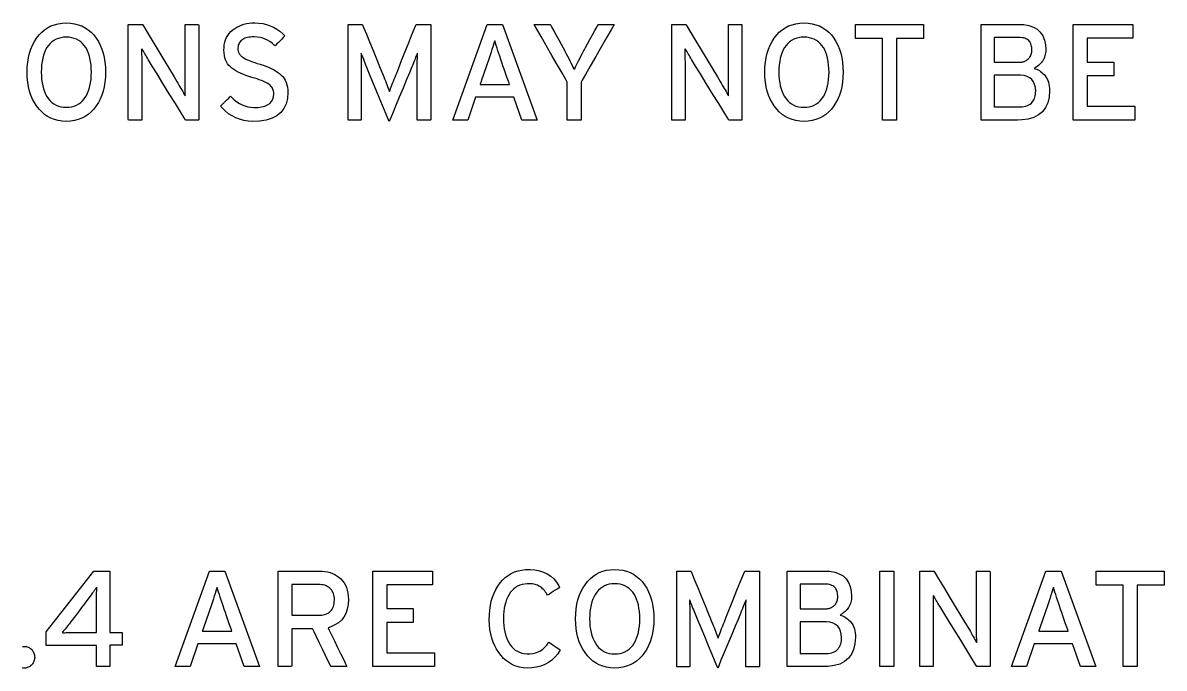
# Model space of a CAD drawing. Extents: x 1 to 47.7, y 0.2 to 33.5.
# Drawn here: x 10.403 to 13.537, y 21.199 to 22.969 of the extents above; entities that cross this region are included whole.
import ezdxf

# ---------------------------------------------------------------- set-up
doc = ezdxf.new("R2010")
doc.units = 0
doc.header["$MEASUREMENT"] = 0
doc.layers.add('6_0____DWG', color=7, linetype='CONTINUOUS')

msp = doc.modelspace()

# ---------------------------------------------------------------- linework, layer by layer
at = {"layer": '6_0____DWG'}
for points in [[(10.6299, 22.834), (10.6294, 22.8201), (10.6281, 22.8068), (10.6261, 22.7942), (10.6233, 22.7822), (10.6197, 22.7709), (10.6154, 22.7603), (10.6103, 22.7504), (10.6044, 22.7412), (10.5977, 22.7325), (10.5903, 22.7248), (10.5823, 22.718), (10.5737, 22.7122), (10.5646, 22.7075), (10.5548, 22.7037), (10.5445, 22.701), (10.5336, 22.6993), (10.522, 22.6985), (10.5106, 22.6993), (10.4998, 22.701), (10.4896, 22.7037), (10.4799, 22.7075), (10.4709, 22.7122), (10.4625, 22.718), (10.4546, 22.7248), (10.4474, 22.7325), (10.4407, 22.7412), (10.4346, 22.7504), (10.4294, 22.7603), (10.4249, 22.7709), (10.4213, 22.7822), (10.4184, 22.7942), (10.4163, 22.8068), (10.4151, 22.8201), (10.4146, 22.834), (10.4151, 22.848), (10.4163, 22.8613), (10.4184, 22.874), (10.4213, 22.886), (10.4249, 22.8973), (10.4294, 22.908), (10.4346, 22.918), (10.4407, 22.9274), (10.4474, 22.936), (10.4546, 22.9437), (10.4625, 22.9503), (10.4709, 22.956), (10.4799, 22.9607), (10.4896, 22.9643), (10.4998, 22.967), (10.5106, 22.9687), (10.522, 22.9693), (10.5336, 22.9687), (10.5445, 22.967), (10.5548, 22.9643), (10.5646, 22.9607), (10.5737, 22.956), (10.5823, 22.9503), (10.5903, 22.9437), (10.5977, 22.936), (10.6044, 22.9274), (10.6103, 22.918), (10.6154, 22.908), (10.6197, 22.8973), (10.6233, 22.886), (10.6261, 22.874), (10.6281, 22.8613), (10.6294, 22.848)], [(10.8494, 22.7027), (10.8457, 22.7087), (10.8359, 22.7248), (10.8217, 22.7478), (10.805, 22.7749), (10.7876, 22.8031), (10.7715, 22.8294), (10.7583, 22.8507), (10.75, 22.8642), (10.7474, 22.8685), (10.7449, 22.8726), (10.7425, 22.8766), (10.7402, 22.8805), (10.738, 22.8843), (10.7359, 22.8879), (10.7338, 22.8915), (10.7318, 22.8949), (10.7299, 22.8982), (10.7291, 22.896), (10.7291, 22.8897), (10.7291, 22.8832), (10.7292, 22.8765), (10.7292, 22.8696), (10.7293, 22.8625), (10.7293, 22.8551), (10.7294, 22.8476), (10.7295, 22.8399), (10.7295, 22.8351), (10.7295, 22.8229), (10.7295, 22.8045), (10.7295, 22.7824), (10.7295, 22.7591), (10.7295, 22.737), (10.7295, 22.7186), (10.7295, 22.7064), (10.7294, 22.7027), (10.7277, 22.7027), (10.7239, 22.7027), (10.7185, 22.7027), (10.7124, 22.7027), (10.7061, 22.7027), (10.7003, 22.7027), (10.6957, 22.7027), (10.693, 22.7027), (10.6925, 22.7046), (10.6925, 22.7216), (10.6925, 22.7525), (10.6925, 22.7926), (10.6925, 22.8372), (10.6925, 22.8814), (10.6925, 22.9204), (10.6925, 22.9497), (10.6925, 22.9643), (10.6933, 22.9651), (10.6964, 22.9651), (10.7015, 22.9651), (10.7077, 22.9651), (10.7143, 22.9651), (10.7207, 22.9651), (10.7262, 22.9651), (10.7299, 22.9651), (10.7314, 22.9651), (10.7349, 22.9593), (10.7443, 22.9437), (10.7578, 22.9213), (10.7737, 22.8949), (10.7903, 22.8675), (10.8057, 22.8419), (10.8182, 22.8211), (10.8261, 22.808), (10.8288, 22.8036), (10.8316, 22.7987), (10.8344, 22.794), (10.837, 22.7894), (10.8395, 22.7851), (10.8418, 22.7809), (10.8441, 22.7769), (10.8462, 22.773), (10.8482, 22.7693), (10.849, 22.7714), (10.849, 22.7779), (10.8489, 22.7846), (10.8488, 22.7915), (10.8488, 22.7985), (10.8488, 22.8058), (10.8487, 22.8132), (10.8487, 22.8208), (10.8487, 22.8286), (10.8487, 22.8334), (10.8487, 22.8455), (10.8487, 22.8638), (10.8487, 22.8858), (10.8487, 22.909), (10.8487, 22.931), (10.8487, 22.9493), (10.8487, 22.9615), (10.8487, 22.9651), (10.8505, 22.9651), (10.8543, 22.9651), (10.8597, 22.9651), (10.8658, 22.9651), (10.8721, 22.9651), (10.8779, 22.9651), (10.8825, 22.9651), (10.8852, 22.9651), (10.8857, 22.9633), (10.8857, 22.9463), (10.8857, 22.9154), (10.8857, 22.8752), (10.8857, 22.8307), (10.8857, 22.7865), (10.8857, 22.7474), (10.8857, 22.7182), (10.8857, 22.7036), (10.885, 22.7027), (10.882, 22.7027), (10.8773, 22.7027), (10.8715, 22.7027), (10.8653, 22.7027), (10.8593, 22.7027), (10.8543, 22.7027), (10.8507, 22.7027)], [(11.1305, 22.7781), (11.1294, 22.7615), (11.1259, 22.7469), (11.1199, 22.7342), (11.1114, 22.7234), (11.1005, 22.7146), (11.0871, 22.7077), (11.0713, 22.7027), (11.053, 22.6996), (11.0339, 22.6986), (11.0214, 22.6996), (11.0095, 22.7016), (10.9982, 22.7047), (10.9875, 22.7088), (10.9774, 22.7139), (10.9679, 22.72), (10.959, 22.7272), (10.9507, 22.7353), (10.946, 22.7411), (10.9477, 22.7427), (10.9508, 22.7458), (10.9549, 22.7499), (10.9594, 22.7544), (10.964, 22.759), (10.9681, 22.7631), (10.9713, 22.7662), (10.973, 22.768), (10.9769, 22.7643), (10.9835, 22.7581), (10.9904, 22.7528), (10.9976, 22.7482), (11.005, 22.7444), (11.0127, 22.7414), (11.0206, 22.7391), (11.0288, 22.7377), (11.0373, 22.737), (11.0481, 22.7373), (11.0583, 22.7385), (11.0672, 22.7407), (11.0748, 22.744), (11.0809, 22.7482), (11.0858, 22.7534), (11.0892, 22.7595), (11.0913, 22.7667), (11.0921, 22.7749), (11.0919, 22.7785), (11.0915, 22.7817), (11.0907, 22.7847), (11.0896, 22.7877), (11.0881, 22.7905), (11.0864, 22.7931), (11.0843, 22.7957), (11.0819, 22.7981), (11.0792, 22.8003), (11.0759, 22.8026), (11.0721, 22.8048), (11.0679, 22.807), (11.0631, 22.8091), (11.0579, 22.8113), (11.0522, 22.8134), (11.046, 22.8155), (11.0393, 22.8175), (11.0316, 22.8197), (11.023, 22.8224), (11.0149, 22.8252), (11.0073, 22.8281), (11.0002, 22.8312), (10.9937, 22.8344), (10.9876, 22.8377), (10.9821, 22.8412), (10.9772, 22.8448), (10.9727, 22.8485), (10.9687, 22.8526), (10.9652, 22.8571), (10.9622, 22.8621), (10.9598, 22.8675), (10.9579, 22.8735), (10.9564, 22.8799), (10.9555, 22.8867), (10.9551, 22.894), (10.9553, 22.9017), (10.9561, 22.9091), (10.9576, 22.916), (10.9596, 22.9226), (10.9623, 22.9288), (10.9656, 22.9347), (10.9695, 22.9401), (10.9741, 22.9452), (10.9792, 22.9499), (10.9847, 22.9539), (10.9904, 22.9575), (10.9965, 22.9606), (11.0028, 22.9633), (11.0096, 22.9654), (11.0166, 22.9671), (11.024, 22.9683), (11.0317, 22.9691), (11.0401, 22.9693), (11.0512, 22.9687), (11.0619, 22.9672), (11.0722, 22.9648), (11.082, 22.9615), (11.0914, 22.9573), (11.1003, 22.9521), (11.1087, 22.9461), (11.1167, 22.9392), (11.1221, 22.9336), (11.1206, 22.9321), (11.1176, 22.9291), (11.1137, 22.925), (11.1092, 22.9203), (11.1047, 22.9156), (11.1006, 22.9113), (11.0973, 22.908), (11.0955, 22.9061), (11.0927, 22.9084), (11.0871, 22.9135), (11.0812, 22.9179), (11.075, 22.9217), (11.0684, 22.9248), (11.0615, 22.9273), (11.0542, 22.9292), (11.0466, 22.9303), (11.0386, 22.9309), (11.0326, 22.9308), (11.028, 22.9305), (11.0236, 22.9299), (11.0195, 22.9291), (11.0158, 22.9281), (11.0124, 22.9269), (11.0093, 22.9254), (11.0065, 22.9237), (11.004, 22.9218), (11.0018, 22.9197), (10.9998, 22.9174), (10.9981, 22.915), (10.9967, 22.9125), (10.9955, 22.9098), (10.9946, 22.9071), (10.994, 22.9042), (10.9936, 22.9012), (10.9935, 22.8982), (10.9935, 22.8967), (10.9936, 22.8952), (10.9938, 22.8938), (10.994, 22.8924), (10.9943, 22.8911), (10.9947, 22.8898), (10.9951, 22.8886), (10.9956, 22.8874), (10.9961, 22.8862), (10.9968, 22.885), (10.9975, 22.8837), (10.9984, 22.8825), (10.9993, 22.8813), (11.0004, 22.8802), (11.0016, 22.879), (11.0028, 22.8778), (11.0042, 22.8767), (11.0063, 22.8752), (11.0095, 22.8731), (11.0132, 22.871), (11.0174, 22.8689), (11.0222, 22.8668), (11.0275, 22.8647), (11.0332, 22.8625), (11.0395, 22.8604), (11.0463, 22.8582), (11.0543, 22.8558), (11.0625, 22.8531), (11.0702, 22.8503), (11.0776, 22.8473), (11.0845, 22.8442), (11.0909, 22.8409), (11.0969, 22.8375), (11.1025, 22.8339), (11.1077, 22.8302), (11.1124, 22.8262), (11.1166, 22.8218), (11.1202, 22.8169), (11.1233, 22.8116), (11.1258, 22.8058), (11.1278, 22.7995), (11.1292, 22.7928), (11.1301, 22.7857)], [(11.4861, 22.7026), (11.4861, 22.7076), (11.4861, 22.721), (11.4861, 22.7402), (11.4861, 22.7629), (11.4861, 22.7865), (11.4861, 22.8086), (11.4861, 22.8267), (11.4861, 22.8384), (11.4861, 22.8429), (11.4861, 22.8494), (11.4861, 22.8554), (11.4862, 22.8612), (11.4862, 22.8667), (11.4863, 22.8719), (11.4864, 22.8767), (11.4866, 22.8812), (11.4867, 22.8854), (11.4862, 22.8861), (11.4848, 22.8824), (11.4832, 22.8784), (11.4816, 22.8741), (11.4798, 22.8695), (11.4778, 22.8646), (11.4758, 22.8595), (11.4736, 22.854), (11.4713, 22.8483), (11.4695, 22.8438), (11.4646, 22.8323), (11.4568, 22.8136), (11.4471, 22.7905), (11.4367, 22.7654), (11.4265, 22.7411), (11.4177, 22.7201), (11.4114, 22.705), (11.4087, 22.6986), (11.407, 22.7028), (11.4015, 22.7161), (11.3932, 22.736), (11.3834, 22.7598), (11.373, 22.785), (11.3632, 22.8088), (11.3549, 22.8287), (11.3494, 22.842), (11.3474, 22.8469), (11.3451, 22.8528), (11.3429, 22.8583), (11.3408, 22.8635), (11.3389, 22.8685), (11.337, 22.8731), (11.3353, 22.8775), (11.3337, 22.8815), (11.3322, 22.8853), (11.3314, 22.8863), (11.3315, 22.8822), (11.3317, 22.8777), (11.3318, 22.873), (11.3319, 22.8679), (11.3319, 22.8625), (11.332, 22.8568), (11.332, 22.8507), (11.3321, 22.8444), (11.3321, 22.8399), (11.3321, 22.8299), (11.3321, 22.813), (11.3321, 22.7916), (11.3321, 22.7681), (11.3321, 22.745), (11.3321, 22.7248), (11.3321, 22.71), (11.3321, 22.7029), (11.3313, 22.7026), (11.3282, 22.7026), (11.3236, 22.7026), (11.3179, 22.7026), (11.3118, 22.7026), (11.3059, 22.7026), (11.3009, 22.7026), (11.2975, 22.7026), (11.2962, 22.7026), (11.2962, 22.7121), (11.2962, 22.7373), (11.2962, 22.7737), (11.2962, 22.8165), (11.2962, 22.8611), (11.2962, 22.9029), (11.2962, 22.9372), (11.2962, 22.9593), (11.2963, 22.9651), (11.2983, 22.9651), (11.3025, 22.9651), (11.3082, 22.9651), (11.3148, 22.9651), (11.3214, 22.9651), (11.3275, 22.9651), (11.3323, 22.9651), (11.3351, 22.9651), (11.336, 22.9641), (11.3397, 22.955), (11.3463, 22.9386), (11.355, 22.9174), (11.3645, 22.8939), (11.3741, 22.8705), (11.3825, 22.8497), (11.3889, 22.834), (11.3922, 22.8259), (11.3941, 22.8215), (11.3964, 22.8158), (11.3986, 22.8103), (11.4007, 22.805), (11.4027, 22.7998), (11.4046, 22.7948), (11.4064, 22.7899), (11.4081, 22.7853), (11.4096, 22.7807), (11.4112, 22.7842), (11.4128, 22.7888), (11.4146, 22.7935), (11.4164, 22.7985), (11.4184, 22.8036), (11.4204, 22.809), (11.4226, 22.8144), (11.4249, 22.8201), (11.427, 22.8254), (11.4295, 22.8315), (11.4351, 22.8457), (11.4431, 22.8656), (11.4523, 22.8886), (11.4617, 22.9123), (11.4705, 22.9343), (11.4776, 22.9519), (11.4819, 22.9628), (11.483, 22.9651), (11.4854, 22.9651), (11.4899, 22.9651), (11.4959, 22.9651), (11.5027, 22.9651), (11.5096, 22.9651), (11.5157, 22.9651), (11.5205, 22.9651), (11.5231, 22.9651), (11.5234, 22.9621), (11.5234, 22.9433), (11.5234, 22.9113), (11.5234, 22.8708), (11.5234, 22.8264), (11.5234, 22.7828), (11.5234, 22.7446), (11.5234, 22.7165), (11.5234, 22.7031), (11.5226, 22.7026), (11.5194, 22.7026), (11.5146, 22.7026), (11.5086, 22.7026), (11.5023, 22.7026), (11.4962, 22.7026), (11.491, 22.7026), (11.4874, 22.7026)], [(11.9359, 22.8065), (11.9359, 22.8026), (11.9359, 22.7923), (11.9359, 22.7776), (11.9359, 22.7603), (11.9359, 22.7424), (11.9359, 22.7258), (11.9359, 22.7125), (11.9359, 22.7044), (11.9357, 22.7027), (11.9334, 22.7027), (11.929, 22.7027), (11.9231, 22.7027), (11.9166, 22.7027), (11.9101, 22.7027), (11.9044, 22.7027), (11.9001, 22.7027), (11.898, 22.7027), (11.8979, 22.7048), (11.8979, 22.7135), (11.8979, 22.7273), (11.8979, 22.7441), (11.8979, 22.762), (11.8979, 22.7792), (11.8979, 22.7936), (11.8979, 22.8034), (11.8979, 22.8066), (11.8939, 22.8135), (11.8845, 22.8299), (11.8712, 22.853), (11.8559, 22.8796), (11.8402, 22.9069), (11.8259, 22.9319), (11.8145, 22.9517), (11.8078, 22.9633), (11.8071, 22.9651), (11.8102, 22.9651), (11.8155, 22.9651), (11.8225, 22.9651), (11.8302, 22.9651), (11.8377, 22.9651), (11.8443, 22.9651), (11.8492, 22.9651), (11.8514, 22.9651), (11.8524, 22.9633), (11.856, 22.9569), (11.8613, 22.947), (11.8678, 22.9352), (11.8746, 22.9227), (11.8811, 22.9109), (11.8865, 22.901), (11.89, 22.8946), (11.8917, 22.8915), (11.8953, 22.8845), (11.8988, 22.8778), (11.9021, 22.8714), (11.9053, 22.8652), (11.9082, 22.8592), (11.911, 22.8536), (11.9137, 22.8481), (11.9161, 22.843), (11.9184, 22.8434), (11.9208, 22.8484), (11.9234, 22.8537), (11.9261, 22.8594), (11.9291, 22.8653), (11.9323, 22.8715), (11.9356, 22.8779), (11.9392, 22.8847), (11.9429, 22.8917), (11.9445, 22.8946), (11.9482, 22.9015), (11.9538, 22.9116), (11.9604, 22.9236), (11.9673, 22.9362), (11.9737, 22.948), (11.979, 22.9576), (11.9823, 22.9637), (11.9833, 22.9651), (11.9857, 22.9651), (11.9907, 22.9651), (11.9973, 22.9651), (12.0048, 22.9651), (12.0123, 22.9651), (12.019, 22.9651), (12.0242, 22.9651), (12.0269, 22.9651), (12.0257, 22.9627), (12.0185, 22.9502), (12.0068, 22.9298), (11.9922, 22.9044), (11.9765, 22.877), (11.9613, 22.8506), (11.9483, 22.828), (11.9393, 22.8123)], [(12.3415, 22.7027), (12.3378, 22.7087), (12.328, 22.7248), (12.3138, 22.7478), (12.2971, 22.7749), (12.2798, 22.8031), (12.2636, 22.8294), (12.2505, 22.8507), (12.2422, 22.8642), (12.2395, 22.8685), (12.2371, 22.8726), (12.2347, 22.8766), (12.2324, 22.8805), (12.2301, 22.8843), (12.228, 22.8879), (12.2259, 22.8915), (12.2239, 22.8949), (12.222, 22.8982), (12.2212, 22.896), (12.2212, 22.8897), (12.2213, 22.8832), (12.2213, 22.8765), (12.2213, 22.8696), (12.2214, 22.8625), (12.2214, 22.8551), (12.2215, 22.8476), (12.2216, 22.8399), (12.2216, 22.8351), (12.2216, 22.8229), (12.2216, 22.8045), (12.2216, 22.7824), (12.2216, 22.7591), (12.2216, 22.737), (12.2216, 22.7186), (12.2216, 22.7064), (12.2216, 22.7027), (12.2199, 22.7027), (12.216, 22.7027), (12.2106, 22.7027), (12.2045, 22.7027), (12.1982, 22.7027), (12.1924, 22.7027), (12.1878, 22.7027), (12.1851, 22.7027), (12.1847, 22.7046), (12.1847, 22.7216), (12.1847, 22.7525), (12.1847, 22.7926), (12.1847, 22.8372), (12.1847, 22.8814), (12.1847, 22.9204), (12.1847, 22.9497), (12.1847, 22.9643), (12.1854, 22.9651), (12.1886, 22.9651), (12.1936, 22.9651), (12.1998, 22.9651), (12.2064, 22.9651), (12.2128, 22.9651), (12.2183, 22.9651), (12.2221, 22.9651), (12.2235, 22.9651), (12.227, 22.9593), (12.2364, 22.9437), (12.2499, 22.9213), (12.2659, 22.8949), (12.2824, 22.8675), (12.2978, 22.8419), (12.3103, 22.8211), (12.3183, 22.808), (12.3209, 22.8036), (12.3238, 22.7987), (12.3265, 22.794), (12.3291, 22.7894), (12.3316, 22.7851), (12.334, 22.7809), (12.3362, 22.7769), (12.3383, 22.773), (12.3404, 22.7693), (12.3412, 22.7714), (12.3411, 22.7779), (12.341, 22.7846), (12.341, 22.7915), (12.3409, 22.7985), (12.3409, 22.8058), (12.3409, 22.8132), (12.3408, 22.8208), (12.3408, 22.8286), (12.3408, 22.8334), (12.3408, 22.8455), (12.3408, 22.8638), (12.3408, 22.8858), (12.3408, 22.909), (12.3408, 22.931), (12.3408, 22.9493), (12.3408, 22.9615), (12.3409, 22.9651), (12.3426, 22.9651), (12.3464, 22.9651), (12.3518, 22.9651), (12.358, 22.9651), (12.3643, 22.9651), (12.37, 22.9651), (12.3746, 22.9651), (12.3773, 22.9651), (12.3778, 22.9633), (12.3778, 22.9463), (12.3778, 22.9154), (12.3778, 22.8752), (12.3778, 22.8307), (12.3778, 22.7865), (12.3778, 22.7474), (12.3778, 22.7182), (12.3778, 22.7036), (12.3771, 22.7027), (12.3741, 22.7027), (12.3694, 22.7027), (12.3636, 22.7027), (12.3574, 22.7027), (12.3515, 22.7027), (12.3464, 22.7027), (12.3429, 22.7027)], [(12.6556, 22.834), (12.6551, 22.8201), (12.6538, 22.8068), (12.6518, 22.7942), (12.649, 22.7822), (12.6455, 22.7709), (12.6411, 22.7603), (12.636, 22.7504), (12.6301, 22.7412), (12.6234, 22.7325), (12.616, 22.7248), (12.608, 22.718), (12.5994, 22.7122), (12.5903, 22.7075), (12.5805, 22.7037), (12.5702, 22.701), (12.5592, 22.6993), (12.5477, 22.6985), (12.5363, 22.6993), (12.5255, 22.701), (12.5153, 22.7037), (12.5056, 22.7075), (12.4966, 22.7122), (12.4882, 22.718), (12.4803, 22.7248), (12.4731, 22.7325), (12.4664, 22.7412), (12.4603, 22.7504), (12.4551, 22.7603), (12.4506, 22.7709), (12.447, 22.7822), (12.4441, 22.7942), (12.442, 22.8068), (12.4407, 22.8201), (12.4403, 22.834), (12.4407, 22.848), (12.442, 22.8613), (12.4441, 22.874), (12.447, 22.886), (12.4506, 22.8973), (12.4551, 22.908), (12.4603, 22.918), (12.4664, 22.9274), (12.4731, 22.936), (12.4803, 22.9437), (12.4882, 22.9503), (12.4966, 22.956), (12.5056, 22.9607), (12.5153, 22.9643), (12.5255, 22.967), (12.5363, 22.9687), (12.5477, 22.9693), (12.5592, 22.9687), (12.5702, 22.967), (12.5805, 22.9643), (12.5903, 22.9607), (12.5994, 22.956), (12.608, 22.9503), (12.616, 22.9437), (12.6234, 22.936), (12.6301, 22.9274), (12.636, 22.918), (12.6411, 22.908), (12.6455, 22.8973), (12.649, 22.886), (12.6518, 22.874), (12.6538, 22.8613), (12.6551, 22.848)], [(13.2225, 22.7832), (13.2211, 22.7655), (13.2174, 22.75), (13.2114, 22.7367), (13.203, 22.7256), (13.1923, 22.7166), (13.1793, 22.7099), (13.164, 22.7054), (13.1464, 22.7031), (13.1348, 22.7027), (13.1279, 22.7027), (13.1156, 22.7027), (13.0997, 22.7027), (13.0822, 22.7027), (13.065, 22.7027), (13.05, 22.7027), (13.0393, 22.7027), (13.0347, 22.7027), (13.0346, 22.7107), (13.0346, 22.7355), (13.0346, 22.7723), (13.0346, 22.8161), (13.0346, 22.8619), (13.0346, 22.9046), (13.0346, 22.9391), (13.0346, 22.9606), (13.0351, 22.9651), (13.0415, 22.9651), (13.0537, 22.9651), (13.0699, 22.9651), (13.0879, 22.9651), (13.1058, 22.9651), (13.1216, 22.9651), (13.1333, 22.9651), (13.1389, 22.9651), (13.1515, 22.9645), (13.1657, 22.9621), (13.178, 22.9578), (13.1884, 22.9517), (13.1969, 22.9437), (13.2036, 22.9339), (13.2083, 22.9222), (13.2111, 22.9088), (13.212, 22.896), (13.2119, 22.8915), (13.2114, 22.8872), (13.2108, 22.8832), (13.2098, 22.8792), (13.2087, 22.8755), (13.2073, 22.872), (13.2056, 22.8686), (13.2037, 22.8654), (13.2016, 22.8624), (13.1993, 22.8596), (13.1969, 22.8569), (13.1944, 22.8544), (13.1917, 22.8521), (13.1888, 22.8499), (13.1858, 22.8478), (13.1826, 22.846), (13.1801, 22.8443), (13.1838, 22.8433), (13.1874, 22.8419), (13.191, 22.8402), (13.1945, 22.8383), (13.1979, 22.836), (13.2012, 22.8334), (13.2045, 22.8305), (13.2077, 22.8273), (13.2107, 22.8237), (13.2134, 22.8198), (13.2158, 22.8156), (13.2178, 22.8111), (13.2194, 22.8062), (13.2207, 22.801), (13.2217, 22.7954), (13.2223, 22.7895)], [(10.5911, 22.834), (10.5908, 22.8443), (10.5901, 22.8541), (10.5889, 22.8634), (10.5872, 22.8721), (10.5851, 22.8803), (10.5824, 22.8879), (10.5793, 22.895), (10.5757, 22.9016), (10.5716, 22.9075), (10.567, 22.9128), (10.5619, 22.9173), (10.5564, 22.9212), (10.5505, 22.9243), (10.544, 22.9268), (10.5372, 22.9286), (10.5298, 22.9298), (10.522, 22.9302), (10.5144, 22.9298), (10.5072, 22.9286), (10.5005, 22.9268), (10.4941, 22.9243), (10.4882, 22.9212), (10.4828, 22.9173), (10.4778, 22.9128), (10.4732, 22.9075), (10.4691, 22.9016), (10.4654, 22.895), (10.4622, 22.8879), (10.4595, 22.8803), (10.4573, 22.8721), (10.4556, 22.8634), (10.4543, 22.8541), (10.4536, 22.8443), (10.4533, 22.834), (10.4536, 22.8238), (10.4543, 22.8142), (10.4556, 22.805), (10.4573, 22.7964), (10.4595, 22.7883), (10.4622, 22.7808), (10.4654, 22.7737), (10.4691, 22.7672), (10.4732, 22.7611), (10.4778, 22.7556), (10.4828, 22.7509), (10.4882, 22.7468), (10.4941, 22.7435), (10.5005, 22.741), (10.5072, 22.7392), (10.5144, 22.7381), (10.522, 22.7377), (10.5298, 22.7381), (10.5372, 22.7392), (10.544, 22.741), (10.5505, 22.7435), (10.5564, 22.7468), (10.5619, 22.7509), (10.567, 22.7556), (10.5716, 22.7611), (10.5757, 22.7672), (10.5793, 22.7737), (10.5824, 22.7808), (10.5851, 22.7883), (10.5872, 22.7964), (10.5889, 22.805), (10.5901, 22.8142), (10.5908, 22.8238)], [(11.7182, 22.8606), (11.7153, 22.8692), (11.7125, 22.8775), (11.7099, 22.8854), (11.7074, 22.893), (11.705, 22.9002), (11.7028, 22.9071), (11.7008, 22.9136), (11.6988, 22.9198), (11.6971, 22.9162), (11.6952, 22.9099), (11.6932, 22.9031), (11.691, 22.896), (11.6886, 22.8885), (11.686, 22.8807), (11.6833, 22.8724), (11.6804, 22.8638), (11.6789, 22.8593), (11.6772, 22.8542), (11.6743, 22.8459), (11.6707, 22.8356), (11.6669, 22.8247), (11.6633, 22.8144), (11.6604, 22.8061), (11.6587, 22.8011), (11.6589, 22.8001), (11.6646, 22.8001), (11.6751, 22.8001), (11.6886, 22.8001), (11.7033, 22.8001), (11.7174, 22.8001), (11.7293, 22.8001), (11.7371, 22.8001), (11.7393, 22.8002), (11.7381, 22.8036), (11.7356, 22.8109), (11.7322, 22.8206), (11.7284, 22.8315), (11.7246, 22.8422), (11.7214, 22.8515), (11.7191, 22.8581)], [(12.6168, 22.834), (12.6165, 22.8443), (12.6158, 22.8541), (12.6146, 22.8634), (12.6129, 22.8721), (12.6108, 22.8803), (12.6081, 22.8879), (12.605, 22.895), (12.6014, 22.9016), (12.5973, 22.9075), (12.5927, 22.9128), (12.5876, 22.9173), (12.5821, 22.9212), (12.5762, 22.9243), (12.5697, 22.9268), (12.5629, 22.9286), (12.5555, 22.9298), (12.5477, 22.9302), (12.5401, 22.9298), (12.5329, 22.9286), (12.5261, 22.9268), (12.5198, 22.9243), (12.5139, 22.9212), (12.5085, 22.9173), (12.5035, 22.9128), (12.4989, 22.9075), (12.4948, 22.9016), (12.4911, 22.895), (12.4879, 22.8879), (12.4852, 22.8803), (12.483, 22.8721), (12.4813, 22.8634), (12.48, 22.8541), (12.4793, 22.8443), (12.479, 22.834), (12.4793, 22.8238), (12.48, 22.8142), (12.4813, 22.805), (12.483, 22.7964), (12.4852, 22.7883), (12.4879, 22.7808), (12.4911, 22.7737), (12.4948, 22.7672), (12.4989, 22.7611), (12.5035, 22.7556), (12.5085, 22.7509), (12.5139, 22.7468), (12.5198, 22.7435), (12.5261, 22.741), (12.5329, 22.7392), (12.5401, 22.7381), (12.5477, 22.7377), (12.5555, 22.7381), (12.5629, 22.7392), (12.5697, 22.741), (12.5762, 22.7435), (12.5821, 22.7468), (12.5876, 22.7509), (12.5927, 22.7556), (12.5973, 22.7611), (12.6014, 22.7672), (12.605, 22.7737), (12.6081, 22.7808), (12.6108, 22.7883), (12.6129, 22.7964), (12.6146, 22.805), (12.6158, 22.8142), (12.6165, 22.8238)], [(13.174, 22.8948), (13.1739, 22.8982), (13.1736, 22.9015), (13.173, 22.9047), (13.1723, 22.9077), (13.1713, 22.9106), (13.1702, 22.9133), (13.1688, 22.9159), (13.1672, 22.9184), (13.1653, 22.9206), (13.163, 22.9226), (13.1604, 22.9243), (13.1575, 22.9257), (13.1543, 22.9269), (13.1508, 22.9279), (13.1471, 22.9286), (13.143, 22.9291), (13.1387, 22.9293), (13.1361, 22.9293), (13.1292, 22.9293), (13.1192, 22.9293), (13.1076, 22.9293), (13.0957, 22.9293), (13.0847, 22.9293), (13.0761, 22.9293), (13.0712, 22.9293), (13.0705, 22.9286), (13.0705, 22.9237), (13.0705, 22.9151), (13.0705, 22.9042), (13.0705, 22.8923), (13.0705, 22.8807), (13.0705, 22.8708), (13.0705, 22.8639), (13.0705, 22.8613), (13.0731, 22.8613), (13.08, 22.8613), (13.09, 22.8613), (13.1016, 22.8613), (13.1135, 22.8613), (13.1245, 22.8613), (13.1331, 22.8613), (13.138, 22.8613), (13.1398, 22.8613), (13.1421, 22.8614), (13.1442, 22.8616), (13.1462, 22.8618), (13.1481, 22.8622), (13.15, 22.8626), (13.1518, 22.8631), (13.1534, 22.8637), (13.155, 22.8644), (13.1565, 22.8651), (13.158, 22.8659), (13.1594, 22.8667), (13.1607, 22.8675), (13.162, 22.8684), (13.1632, 22.8694), (13.1644, 22.8704), (13.1655, 22.8714), (13.1669, 22.873), (13.1686, 22.8754), (13.17, 22.8778), (13.1712, 22.8803), (13.1722, 22.883), (13.173, 22.8858), (13.1735, 22.8887), (13.1739, 22.8917)], [(13.1844, 22.7821), (13.1836, 22.7918), (13.1816, 22.8003), (13.1783, 22.8076), (13.1737, 22.8136), (13.1679, 22.8185), (13.1608, 22.8221), (13.1525, 22.8245), (13.1429, 22.8257), (13.1382, 22.8258), (13.1322, 22.8258), (13.1228, 22.8258), (13.1111, 22.8258), (13.0988, 22.8258), (13.0871, 22.8258), (13.0777, 22.8258), (13.0717, 22.8258), (13.0705, 22.8254), (13.0705, 22.8198), (13.0705, 22.8091), (13.0705, 22.7951), (13.0705, 22.7796), (13.0705, 22.7644), (13.0705, 22.7513), (13.0705, 22.7421), (13.0705, 22.7386), (13.0732, 22.7386), (13.0803, 22.7386), (13.0905, 22.7386), (13.1024, 22.7386), (13.1145, 22.7386), (13.1254, 22.7386), (13.1337, 22.7386), (13.138, 22.7386), (13.1423, 22.7387), (13.1479, 22.7391), (13.1531, 22.7399), (13.1578, 22.741), (13.1621, 22.7425), (13.166, 22.7443), (13.1695, 22.7465), (13.1725, 22.749), (13.1751, 22.7519), (13.1773, 22.7549), (13.1792, 22.7581), (13.1808, 22.7615), (13.1821, 22.7652), (13.1831, 22.7691), (13.1838, 22.7732), (13.1843, 22.7776)], [(11.2969, 21.3867), (11.2959, 21.3728), (11.2935, 21.3602), (11.2897, 21.3489), (11.2844, 21.3389), (11.2776, 21.3303), (11.2694, 21.323), (11.2598, 21.317), (11.2487, 21.3123), (11.2412, 21.3094), (11.2444, 21.3028), (11.2505, 21.2903), (11.2584, 21.2739), (11.2673, 21.2555), (11.2761, 21.2373), (11.284, 21.2211), (11.2898, 21.209), (11.2927, 21.2031), (11.292, 21.2027), (11.2883, 21.2027), (11.2825, 21.2027), (11.2753, 21.2027), (11.2677, 21.2027), (11.2605, 21.2027), (11.2544, 21.2027), (11.2502, 21.2027), (11.2489, 21.2028), (11.2467, 21.2073), (11.2414, 21.2181), (11.2341, 21.2331), (11.2257, 21.2506), (11.217, 21.2685), (11.2091, 21.2848), (11.2028, 21.2978), (11.1991, 21.3054), (11.1981, 21.3066), (11.1942, 21.3066), (11.1872, 21.3066), (11.1783, 21.3066), (11.1684, 21.3066), (11.1587, 21.3066), (11.1502, 21.3066), (11.144, 21.3066), (11.1412, 21.3066), (11.1411, 21.304), (11.1411, 21.2947), (11.1411, 21.2806), (11.1411, 21.2636), (11.1411, 21.2457), (11.1411, 21.2287), (11.1411, 21.2146), (11.1411, 21.2054), (11.141, 21.2027), (11.1392, 21.2027), (11.1351, 21.2027), (11.1296, 21.2027), (11.1233, 21.2027), (11.1169, 21.2027), (11.1111, 21.2027), (11.1066, 21.2027), (11.1041, 21.2027), (11.1038, 21.2058), (11.1038, 21.2249), (11.1038, 21.2577), (11.1038, 21.2991), (11.1038, 21.3443), (11.1038, 21.3884), (11.1038, 21.4264), (11.1038, 21.4536), (11.1038, 21.465), (11.1072, 21.4651), (11.1177, 21.4651), (11.1332, 21.4651), (11.1516, 21.4651), (11.1709, 21.4651), (11.1889, 21.4651), (11.2036, 21.4651), (11.213, 21.4651), (11.2174, 21.4651), (11.2252, 21.4647), (11.2326, 21.4638), (11.2398, 21.4625), (11.2466, 21.4606), (11.2532, 21.4582), (11.2594, 21.4553), (11.2654, 21.4519), (11.271, 21.448), (11.2763, 21.4435), (11.2811, 21.4384), (11.2852, 21.4328), (11.2887, 21.4265), (11.2916, 21.4197), (11.2939, 21.4123), (11.2955, 21.4044), (11.2965, 21.3958)], [(11.8787, 21.2487), (11.8718, 21.2381), (11.8641, 21.2287), (11.8556, 21.2206), (11.8463, 21.2137), (11.8362, 21.2082), (11.8253, 21.2038), (11.8135, 21.2008), (11.8009, 21.199), (11.7882, 21.1986), (11.7772, 21.1996), (11.7668, 21.2015), (11.7569, 21.2043), (11.7476, 21.2081), (11.7389, 21.2129), (11.7308, 21.2186), (11.7232, 21.2253), (11.7162, 21.2329), (11.7097, 21.2413), (11.7038, 21.2503), (11.6987, 21.26), (11.6943, 21.2703), (11.6906, 21.2812), (11.6878, 21.2928), (11.6857, 21.3049), (11.6843, 21.3178), (11.6837, 21.3313), (11.684, 21.345), (11.685, 21.3581), (11.6868, 21.3706), (11.6894, 21.3824), (11.6927, 21.3937), (11.6968, 21.4043), (11.7016, 21.4143), (11.7072, 21.4236), (11.7136, 21.4324), (11.7203, 21.4403), (11.7277, 21.4472), (11.7356, 21.4532), (11.7441, 21.4583), (11.7531, 21.4624), (11.7628, 21.4655), (11.7729, 21.4678), (11.7837, 21.469), (11.7958, 21.4692), (11.8091, 21.4681), (11.8214, 21.4657), (11.8328, 21.462), (11.8432, 21.4571), (11.8526, 21.4509), (11.8611, 21.4434), (11.8687, 21.4347), (11.8752, 21.4247), (11.8771, 21.4201), (11.8746, 21.4184), (11.8704, 21.4157), (11.8651, 21.4123), (11.8594, 21.4086), (11.8538, 21.405), (11.8489, 21.4019), (11.8454, 21.3996), (11.8439, 21.3986), (11.842, 21.4017), (11.8398, 21.4051), (11.8375, 21.4083), (11.8351, 21.4113), (11.8327, 21.4141), (11.8302, 21.4166), (11.8277, 21.4189), (11.8251, 21.421), (11.8224, 21.4229), (11.8194, 21.4245), (11.8163, 21.4259), (11.813, 21.4271), (11.8095, 21.4281), (11.8058, 21.4289), (11.802, 21.4295), (11.798, 21.4299), (11.7938, 21.4301), (11.7881, 21.4301), (11.7809, 21.4294), (11.774, 21.4281), (11.7676, 21.4261), (11.7616, 21.4235), (11.7561, 21.4203), (11.7509, 21.4163), (11.7462, 21.4118), (11.7419, 21.4066), (11.738, 21.4006), (11.7344, 21.3942), (11.7314, 21.3872), (11.7288, 21.3797), (11.7267, 21.3717), (11.725, 21.3632), (11.7238, 21.3542), (11.7231, 21.3447), (11.7228, 21.3347), (11.723, 21.3248), (11.7237, 21.3153), (11.7248, 21.3063), (11.7264, 21.2979), (11.7285, 21.2899), (11.731, 21.2824), (11.734, 21.2754), (11.7375, 21.269), (11.7414, 21.2629), (11.7456, 21.2574), (11.7503, 21.2525), (11.7553, 21.2483), (11.7609, 21.2448), (11.7668, 21.242), (11.7732, 21.2399), (11.7799, 21.2385), (11.7871, 21.2378), (11.7952, 21.2378), (11.8034, 21.2386), (11.8111, 21.2403), (11.8182, 21.2429), (11.8249, 21.2463), (11.8309, 21.2506), (11.8365, 21.2557), (11.8415, 21.2617), (11.846, 21.2686), (11.8477, 21.2701), (11.8503, 21.2683), (11.8544, 21.2655), (11.8595, 21.262), (11.8649, 21.2583), (11.8701, 21.2547), (11.8745, 21.2516), (11.8775, 21.2495)], [(12.1359, 21.334), (12.1354, 21.3201), (12.1342, 21.3068), (12.1322, 21.2942), (12.1294, 21.2822), (12.1258, 21.2709), (12.1214, 21.2603), (12.1163, 21.2504), (12.1104, 21.2412), (12.1037, 21.2325), (12.0963, 21.2248), (12.0883, 21.218), (12.0797, 21.2122), (12.0706, 21.2075), (12.0608, 21.2037), (12.0505, 21.201), (12.0396, 21.1993), (12.0281, 21.1985), (12.0166, 21.1993), (12.0058, 21.201), (11.9956, 21.2037), (11.986, 21.2075), (11.9769, 21.2122), (11.9685, 21.218), (11.9607, 21.2248), (11.9534, 21.2325), (11.9467, 21.2412), (11.9407, 21.2504), (11.9354, 21.2603), (11.931, 21.2709), (11.9273, 21.2822), (11.9244, 21.2942), (11.9224, 21.3068), (11.9211, 21.3201), (11.9206, 21.334), (11.9211, 21.348), (11.9224, 21.3613), (11.9244, 21.374), (11.9273, 21.386), (11.931, 21.3973), (11.9354, 21.408), (11.9407, 21.418), (11.9467, 21.4274), (11.9534, 21.436), (11.9607, 21.4437), (11.9685, 21.4503), (11.9769, 21.456), (11.986, 21.4607), (11.9956, 21.4643), (12.0058, 21.467), (12.0166, 21.4687), (12.0281, 21.4693), (12.0396, 21.4687), (12.0505, 21.467), (12.0608, 21.4643), (12.0706, 21.4607), (12.0797, 21.456), (12.0883, 21.4503), (12.0963, 21.4437), (12.1037, 21.436), (12.1104, 21.4274), (12.1163, 21.418), (12.1214, 21.408), (12.1258, 21.3973), (12.1294, 21.386), (12.1322, 21.374), (12.1342, 21.3613), (12.1354, 21.348)], [(12.3884, 21.2026), (12.3884, 21.2076), (12.3884, 21.221), (12.3884, 21.2402), (12.3884, 21.2629), (12.3884, 21.2865), (12.3884, 21.3086), (12.3884, 21.3267), (12.3884, 21.3384), (12.3884, 21.3429), (12.3884, 21.3494), (12.3884, 21.3554), (12.3885, 21.3612), (12.3886, 21.3667), (12.3887, 21.3719), (12.3888, 21.3767), (12.3889, 21.3812), (12.389, 21.3854), (12.3885, 21.3861), (12.3871, 21.3824), (12.3856, 21.3784), (12.3839, 21.3741), (12.3821, 21.3695), (12.3802, 21.3646), (12.3781, 21.3595), (12.3759, 21.354), (12.3736, 21.3483), (12.3718, 21.3438), (12.367, 21.3323), (12.3592, 21.3136), (12.3495, 21.2905), (12.339, 21.2654), (12.3288, 21.2411), (12.3201, 21.2201), (12.3138, 21.205), (12.3111, 21.1986), (12.3093, 21.2028), (12.3038, 21.2161), (12.2956, 21.236), (12.2857, 21.2598), (12.2754, 21.285), (12.2655, 21.3088), (12.2573, 21.3287), (12.2518, 21.342), (12.2498, 21.3469), (12.2474, 21.3528), (12.2453, 21.3583), (12.2432, 21.3635), (12.2412, 21.3685), (12.2394, 21.3731), (12.2377, 21.3775), (12.2361, 21.3815), (12.2346, 21.3853), (12.2337, 21.3863), (12.2339, 21.3822), (12.234, 21.3777), (12.2341, 21.373), (12.2342, 21.3679), (12.2343, 21.3625), (12.2343, 21.3568), (12.2344, 21.3507), (12.2344, 21.3444), (12.2344, 21.3399), (12.2344, 21.3299), (12.2344, 21.313), (12.2344, 21.2916), (12.2344, 21.2681), (12.2344, 21.245), (12.2344, 21.2248), (12.2344, 21.21), (12.2344, 21.2029), (12.2336, 21.2026), (12.2306, 21.2026), (12.2259, 21.2026), (12.2202, 21.2026), (12.2141, 21.2026), (12.2083, 21.2026), (12.2033, 21.2026), (12.1998, 21.2026), (12.1986, 21.2026), (12.1986, 21.2121), (12.1986, 21.2373), (12.1986, 21.2737), (12.1986, 21.3165), (12.1986, 21.3611), (12.1986, 21.4029), (12.1986, 21.4372), (12.1986, 21.4593), (12.1986, 21.4651), (12.2006, 21.4651), (12.2048, 21.4651), (12.2106, 21.4651), (12.2171, 21.4651), (12.2238, 21.4651), (12.2298, 21.4651), (12.2346, 21.4651), (12.2374, 21.4651), (12.2383, 21.4641), (12.242, 21.455), (12.2487, 21.4386), (12.2573, 21.4174), (12.2669, 21.3939), (12.2764, 21.3705), (12.2849, 21.3497), (12.2912, 21.334), (12.2945, 21.3259), (12.2964, 21.3215), (12.2987, 21.3158), (12.301, 21.3103), (12.3031, 21.305), (12.3051, 21.2998), (12.307, 21.2948), (12.3087, 21.2899), (12.3104, 21.2853), (12.312, 21.2807), (12.3135, 21.2842), (12.3152, 21.2888), (12.3169, 21.2935), (12.3188, 21.2985), (12.3207, 21.3036), (12.3228, 21.309), (12.325, 21.3144), (12.3272, 21.3201), (12.3294, 21.3254), (12.3318, 21.3315), (12.3375, 21.3457), (12.3454, 21.3656), (12.3546, 21.3886), (12.3641, 21.4123), (12.3728, 21.4343), (12.3799, 21.4519), (12.3843, 21.4628), (12.3853, 21.4651), (12.3877, 21.4651), (12.3923, 21.4651), (12.3983, 21.4651), (12.4051, 21.4651), (12.4119, 21.4651), (12.4181, 21.4651), (12.4228, 21.4651), (12.4255, 21.4651), (12.4258, 21.4621), (12.4258, 21.4433), (12.4258, 21.4113), (12.4258, 21.3708), (12.4258, 21.3264), (12.4258, 21.2828), (12.4258, 21.2446), (12.4258, 21.2165), (12.4258, 21.2031), (12.4249, 21.2026), (12.4218, 21.2026), (12.4169, 21.2026), (12.411, 21.2026), (12.4046, 21.2026), (12.3985, 21.2026), (12.3933, 21.2026), (12.3897, 21.2026)], [(12.6895, 21.2832), (12.6881, 21.2655), (12.6843, 21.25), (12.6783, 21.2367), (12.6699, 21.2256), (12.6593, 21.2166), (12.6463, 21.2099), (12.631, 21.2054), (12.6133, 21.2031), (12.6017, 21.2027), (12.5949, 21.2027), (12.5825, 21.2027), (12.5666, 21.2027), (12.5491, 21.2027), (12.5319, 21.2027), (12.517, 21.2027), (12.5063, 21.2027), (12.5016, 21.2027), (12.5016, 21.2107), (12.5016, 21.2355), (12.5016, 21.2723), (12.5016, 21.3161), (12.5016, 21.3619), (12.5016, 21.4046), (12.5016, 21.4391), (12.5016, 21.4606), (12.5021, 21.4651), (12.5084, 21.4651), (12.5207, 21.4651), (12.5368, 21.4651), (12.5548, 21.4651), (12.5728, 21.4651), (12.5886, 21.4651), (12.6003, 21.4651), (12.6058, 21.4651), (12.6184, 21.4645), (12.6326, 21.4621), (12.6449, 21.4578), (12.6554, 21.4517), (12.6639, 21.4437), (12.6705, 21.4339), (12.6752, 21.4222), (12.6781, 21.4088), (12.679, 21.396), (12.6788, 21.3915), (12.6784, 21.3872), (12.6777, 21.3832), (12.6768, 21.3792), (12.6756, 21.3755), (12.6742, 21.372), (12.6725, 21.3686), (12.6706, 21.3654), (12.6685, 21.3624), (12.6663, 21.3596), (12.6639, 21.3569), (12.6613, 21.3544), (12.6586, 21.3521), (12.6557, 21.3499), (12.6527, 21.3478), (12.6495, 21.346), (12.647, 21.3443), (12.6507, 21.3433), (12.6544, 21.3419), (12.6579, 21.3402), (12.6614, 21.3383), (12.6649, 21.336), (12.6682, 21.3334), (12.6714, 21.3305), (12.6746, 21.3273), (12.6777, 21.3237), (12.6804, 21.3198), (12.6827, 21.3156), (12.6847, 21.3111), (12.6864, 21.3062), (12.6877, 21.301), (12.6886, 21.2954), (12.6892, 21.2895)], [(13.0229, 21.2027), (13.0192, 21.2087), (13.0093, 21.2248), (12.9951, 21.2478), (12.9784, 21.2749), (12.9611, 21.3031), (12.9449, 21.3294), (12.9318, 21.3507), (12.9235, 21.3642), (12.9208, 21.3685), (12.9184, 21.3726), (12.916, 21.3766), (12.9137, 21.3805), (12.9115, 21.3843), (12.9093, 21.3879), (12.9073, 21.3915), (12.9053, 21.3949), (12.9034, 21.3982), (12.9026, 21.396), (12.9026, 21.3897), (12.9026, 21.3832), (12.9026, 21.3765), (12.9027, 21.3696), (12.9027, 21.3625), (12.9028, 21.3551), (12.9028, 21.3476), (12.9029, 21.3399), (12.9029, 21.3351), (12.9029, 21.3229), (12.9029, 21.3045), (12.9029, 21.2824), (12.9029, 21.2591), (12.9029, 21.237), (12.9029, 21.2186), (12.9029, 21.2064), (12.9029, 21.2027), (12.9012, 21.2027), (12.8973, 21.2027), (12.892, 21.2027), (12.8858, 21.2027), (12.8795, 21.2027), (12.8737, 21.2027), (12.8692, 21.2027), (12.8664, 21.2027), (12.866, 21.2046), (12.866, 21.2216), (12.866, 21.2525), (12.866, 21.2926), (12.866, 21.3372), (12.866, 21.3814), (12.866, 21.4204), (12.866, 21.4497), (12.866, 21.4643), (12.8667, 21.4651), (12.8699, 21.4651), (12.8749, 21.4651), (12.8811, 21.4651), (12.8878, 21.4651), (12.8942, 21.4651), (12.8996, 21.4651), (12.9034, 21.4651), (12.9048, 21.4651), (12.9083, 21.4593), (12.9177, 21.4437), (12.9313, 21.4213), (12.9472, 21.3949), (12.9637, 21.3675), (12.9791, 21.3419), (12.9917, 21.3211), (12.9996, 21.308), (13.0023, 21.3036), (13.0051, 21.2987), (13.0078, 21.294), (13.0104, 21.2894), (13.0129, 21.2851), (13.0153, 21.2809), (13.0175, 21.2769), (13.0197, 21.273), (13.0217, 21.2693), (13.0225, 21.2714), (13.0224, 21.2779), (13.0223, 21.2846), (13.0223, 21.2915), (13.0222, 21.2985), (13.0222, 21.3058), (13.0222, 21.3132), (13.0222, 21.3208), (13.0222, 21.3286), (13.0222, 21.3334), (13.0222, 21.3455), (13.0222, 21.3638), (13.0222, 21.3858), (13.0222, 21.409), (13.0222, 21.431), (13.0222, 21.4493), (13.0222, 21.4615), (13.0222, 21.4651), (13.0239, 21.4651), (13.0278, 21.4651), (13.0331, 21.4651), (13.0393, 21.4651), (13.0456, 21.4651), (13.0514, 21.4651), (13.056, 21.4651), (13.0587, 21.4651), (13.0591, 21.4633), (13.0591, 21.4463), (13.0591, 21.4154), (13.0591, 21.3752), (13.0591, 21.3307), (13.0591, 21.2865), (13.0591, 21.2474), (13.0591, 21.2182), (13.0591, 21.2036), (13.0584, 21.2027), (13.0555, 21.2027), (13.0508, 21.2027), (13.045, 21.2027), (13.0388, 21.2027), (13.0328, 21.2027), (13.0277, 21.2027), (13.0242, 21.2027)], [(10.6059, 21.421), (10.6037, 21.4179), (10.6014, 21.4147), (10.599, 21.4113), (10.5964, 21.4077), (10.5936, 21.404), (10.5907, 21.4001), (10.5877, 21.396), (10.5844, 21.3917), (10.5824, 21.389), (10.5785, 21.3839), (10.5721, 21.3754), (10.5641, 21.3649), (10.5554, 21.3534), (10.5471, 21.3425), (10.5401, 21.3333), (10.5355, 21.3271), (10.5336, 21.3247), (10.5305, 21.3206), (10.5274, 21.3166), (10.5244, 21.3129), (10.5215, 21.3093), (10.5187, 21.3059), (10.516, 21.3027), (10.5134, 21.2996), (10.5108, 21.2967), (10.5131, 21.2959), (10.5175, 21.2959), (10.522, 21.296), (10.5267, 21.296), (10.5315, 21.296), (10.5365, 21.2961), (10.5418, 21.2962), (10.5471, 21.2962), (10.5513, 21.2963), (10.5545, 21.2963), (10.5608, 21.2963), (10.5692, 21.2963), (10.5786, 21.2963), (10.588, 21.2963), (10.5962, 21.2963), (10.6021, 21.2963), (10.6048, 21.2963), (10.6048, 21.2985), (10.6048, 21.3058), (10.6048, 21.3167), (10.6048, 21.3298), (10.6048, 21.3433), (10.6048, 21.3559), (10.6048, 21.3659), (10.6048, 21.3719), (10.6049, 21.3758), (10.6049, 21.3822), (10.605, 21.3884), (10.6052, 21.3944), (10.6053, 21.4002), (10.6054, 21.4057), (10.6056, 21.411), (10.6057, 21.4161)], [(10.9558, 21.3606), (10.9529, 21.3692), (10.9501, 21.3775), (10.9475, 21.3854), (10.945, 21.393), (10.9426, 21.4002), (10.9404, 21.4071), (10.9383, 21.4136), (10.9364, 21.4198), (10.9347, 21.4162), (10.9328, 21.4099), (10.9307, 21.4031), (10.9285, 21.396), (10.9262, 21.3885), (10.9236, 21.3807), (10.9209, 21.3724), (10.918, 21.3638), (10.9165, 21.3593), (10.9147, 21.3542), (10.9118, 21.3459), (10.9083, 21.3356), (10.9045, 21.3247), (10.9009, 21.3144), (10.898, 21.3061), (10.8962, 21.3011), (10.8965, 21.3001), (10.9022, 21.3001), (10.9127, 21.3001), (10.9261, 21.3001), (10.9408, 21.3001), (10.955, 21.3001), (10.9669, 21.3001), (10.9747, 21.3001), (10.9768, 21.3002), (10.9756, 21.3036), (10.9731, 21.3109), (10.9697, 21.3206), (10.9659, 21.3315), (10.9622, 21.3422), (10.959, 21.3515), (10.9567, 21.3581)], [(11.2585, 21.3856), (11.2583, 21.3904), (11.2577, 21.395), (11.2568, 21.3993), (11.2557, 21.4032), (11.2542, 21.4069), (11.2524, 21.4102), (11.2503, 21.4133), (11.2479, 21.4161), (11.2452, 21.4186), (11.2422, 21.4209), (11.239, 21.4228), (11.2355, 21.4245), (11.2318, 21.4259), (11.2278, 21.4269), (11.2236, 21.4276), (11.2192, 21.4281), (11.2152, 21.4282), (11.2115, 21.4282), (11.2033, 21.4282), (11.192, 21.4282), (11.1791, 21.4282), (11.1661, 21.4282), (11.1545, 21.4282), (11.1457, 21.4282), (11.1413, 21.4282), (11.1411, 21.4264), (11.1411, 21.4191), (11.1411, 21.4075), (11.1411, 21.3933), (11.1411, 21.3784), (11.1411, 21.3642), (11.1411, 21.3526), (11.1411, 21.3453), (11.1413, 21.3435), (11.1457, 21.3435), (11.1545, 21.3435), (11.1661, 21.3435), (11.1791, 21.3435), (11.192, 21.3435), (11.2033, 21.3435), (11.2115, 21.3435), (11.2152, 21.3435), (11.2191, 21.3436), (11.2235, 21.344), (11.2276, 21.3447), (11.2315, 21.3457), (11.2352, 21.347), (11.2386, 21.3486), (11.2419, 21.3505), (11.2448, 21.3526), (11.2476, 21.3551), (11.2501, 21.3578), (11.2522, 21.3608), (11.2541, 21.3642), (11.2556, 21.3678), (11.2568, 21.3718), (11.2577, 21.3761), (11.2582, 21.3807)], [(12.0971, 21.334), (12.0969, 21.3443), (12.0961, 21.3541), (12.0949, 21.3634), (12.0933, 21.3721), (12.0911, 21.3803), (12.0884, 21.3879), (12.0853, 21.395), (12.0817, 21.4016), (12.0776, 21.4075), (12.073, 21.4128), (12.068, 21.4173), (12.0624, 21.4212), (12.0565, 21.4243), (12.0501, 21.4268), (12.0432, 21.4286), (12.0359, 21.4298), (12.0281, 21.4302), (12.0204, 21.4298), (12.0132, 21.4286), (12.0065, 21.4268), (12.0002, 21.4243), (11.9943, 21.4212), (11.9888, 21.4173), (11.9838, 21.4128), (11.9793, 21.4075), (11.9751, 21.4016), (11.9714, 21.395), (11.9682, 21.3879), (11.9655, 21.3803), (11.9633, 21.3721), (11.9616, 21.3634), (11.9604, 21.3541), (11.9596, 21.3443), (11.9594, 21.334), (11.9596, 21.3238), (11.9604, 21.3142), (11.9616, 21.305), (11.9633, 21.2964), (11.9655, 21.2883), (11.9682, 21.2808), (11.9714, 21.2737), (11.9751, 21.2672), (11.9793, 21.2611), (11.9838, 21.2556), (11.9888, 21.2509), (11.9943, 21.2468), (12.0002, 21.2435), (12.0065, 21.241), (12.0132, 21.2392), (12.0204, 21.2381), (12.0281, 21.2377), (12.0359, 21.2381), (12.0432, 21.2392), (12.0501, 21.241), (12.0565, 21.2435), (12.0624, 21.2468), (12.068, 21.2509), (12.073, 21.2556), (12.0776, 21.2611), (12.0817, 21.2672), (12.0853, 21.2737), (12.0884, 21.2808), (12.0911, 21.2883), (12.0933, 21.2964), (12.0949, 21.305), (12.0961, 21.3142), (12.0969, 21.3238)], [(12.6409, 21.3948), (12.6408, 21.3982), (12.6405, 21.4015), (12.64, 21.4047), (12.6392, 21.4077), (12.6383, 21.4106), (12.6371, 21.4133), (12.6358, 21.4159), (12.6342, 21.4184), (12.6323, 21.4206), (12.6299, 21.4226), (12.6273, 21.4243), (12.6244, 21.4257), (12.6212, 21.4269), (12.6178, 21.4279), (12.614, 21.4286), (12.61, 21.4291), (12.6057, 21.4293), (12.603, 21.4293), (12.5961, 21.4293), (12.5862, 21.4293), (12.5746, 21.4293), (12.5626, 21.4293), (12.5517, 21.4293), (12.5431, 21.4293), (12.5381, 21.4293), (12.5374, 21.4286), (12.5374, 21.4237), (12.5374, 21.4151), (12.5374, 21.4042), (12.5374, 21.3923), (12.5374, 21.3807), (12.5374, 21.3708), (12.5374, 21.3639), (12.5374, 21.3613), (12.54, 21.3613), (12.547, 21.3613), (12.5569, 21.3613), (12.5685, 21.3613), (12.5805, 21.3613), (12.5914, 21.3613), (12.6, 21.3613), (12.605, 21.3613), (12.6068, 21.3613), (12.609, 21.3614), (12.6111, 21.3616), (12.6131, 21.3618), (12.6151, 21.3622), (12.6169, 21.3626), (12.6187, 21.3631), (12.6204, 21.3637), (12.622, 21.3644), (12.6235, 21.3651), (12.6249, 21.3659), (12.6263, 21.3667), (12.6277, 21.3675), (12.6289, 21.3684), (12.6302, 21.3694), (12.6313, 21.3704), (12.6324, 21.3714), (12.6339, 21.373), (12.6355, 21.3754), (12.6369, 21.3778), (12.6382, 21.3803), (12.6392, 21.383), (12.6399, 21.3858), (12.6405, 21.3887), (12.6408, 21.3917)], [(13.2527, 21.3606), (13.2497, 21.3692), (13.247, 21.3775), (13.2443, 21.3854), (13.2418, 21.393), (13.2395, 21.4002), (13.2373, 21.4071), (13.2352, 21.4136), (13.2333, 21.4198), (13.2315, 21.4162), (13.2296, 21.4099), (13.2276, 21.4031), (13.2254, 21.396), (13.223, 21.3885), (13.2205, 21.3807), (13.2177, 21.3724), (13.2149, 21.3638), (13.2133, 21.3593), (13.2116, 21.3542), (13.2087, 21.3459), (13.2051, 21.3356), (13.2013, 21.3247), (13.1978, 21.3144), (13.1949, 21.3061), (13.1931, 21.3011), (13.1933, 21.3001), (13.1991, 21.3001), (13.2095, 21.3001), (13.223, 21.3001), (13.2377, 21.3001), (13.2519, 21.3001), (13.2637, 21.3001), (13.2716, 21.3001), (13.2737, 21.3002), (13.2725, 21.3036), (13.27, 21.3109), (13.2666, 21.3206), (13.2628, 21.3315), (13.2591, 21.3422), (13.2558, 21.3515), (13.2535, 21.3581)], [(12.6514, 21.2821), (12.6506, 21.2918), (12.6485, 21.3003), (12.6452, 21.3076), (12.6406, 21.3136), (12.6348, 21.3185), (12.6278, 21.3221), (12.6194, 21.3245), (12.6098, 21.3257), (12.6051, 21.3258), (12.5992, 21.3258), (12.5897, 21.3258), (12.5781, 21.3258), (12.5657, 21.3258), (12.5541, 21.3258), (12.5446, 21.3258), (12.5387, 21.3258), (12.5374, 21.3254), (12.5374, 21.3198), (12.5374, 21.3091), (12.5374, 21.2951), (12.5374, 21.2796), (12.5374, 21.2644), (12.5374, 21.2513), (12.5374, 21.2421), (12.5374, 21.2386), (12.5401, 21.2386), (12.5473, 21.2386), (12.5575, 21.2386), (12.5693, 21.2386), (12.5814, 21.2386), (12.5923, 21.2386), (12.6006, 21.2386), (12.605, 21.2386), (12.6093, 21.2387), (12.6149, 21.2391), (12.62, 21.2399), (12.6248, 21.241), (12.6291, 21.2425), (12.633, 21.2443), (12.6364, 21.2465), (12.6395, 21.249), (12.6421, 21.2519), (12.6442, 21.2549), (12.6461, 21.2581), (12.6477, 21.2615), (12.649, 21.2652), (12.6501, 21.2691), (12.6508, 21.2732), (12.6512, 21.2776)]]:
    msp.add_lwpolyline(points, close=True, dxfattribs=at)
for points in [[(11.7734, 22.7027), (11.7514, 22.765), (11.6463, 22.765), (11.6245, 22.7027), (11.5837, 22.7027), (11.6781, 22.9651), (11.7199, 22.9651), (11.8155, 22.7027), (11.7734, 22.7027)], [(12.8019, 22.9267), (12.8019, 22.7027), (12.7638, 22.7027), (12.7638, 22.9267), (12.6897, 22.9267), (12.6897, 22.9651), (12.8761, 22.9651), (12.8761, 22.9267), (12.8019, 22.9267)], [(13.2877, 22.7027), (13.2877, 22.9651), (13.4515, 22.9651), (13.4515, 22.9271), (13.3257, 22.9271), (13.3257, 22.8618), (13.3988, 22.8618), (13.3988, 22.8238), (13.3257, 22.8238), (13.3257, 22.7408), (13.457, 22.7408), (13.457, 22.7027), (13.2877, 22.7027)], [(10.6418, 21.2617), (10.6418, 21.2027), (10.6048, 21.2027), (10.6048, 21.2604), (10.4672, 21.2604), (10.4672, 21.298), (10.5982, 21.4651), (10.6418, 21.4651), (10.6418, 21.2963), (10.6755, 21.2963), (10.6755, 21.2617), (10.6418, 21.2617)], [(11.0109, 21.2027), (10.9889, 21.265), (10.8838, 21.265), (10.8621, 21.2027), (10.8212, 21.2027), (10.9157, 21.4651), (10.9575, 21.4651), (11.053, 21.2027), (11.0109, 21.2027)], [(11.364, 21.2027), (11.364, 21.4651), (11.5277, 21.4651), (11.5277, 21.4271), (11.402, 21.4271), (11.402, 21.3618), (11.475, 21.3618), (11.475, 21.3238), (11.402, 21.3238), (11.402, 21.2408), (11.5332, 21.2408), (11.5332, 21.2027), (11.364, 21.2027)], [(12.7563, 21.2027), (12.7563, 21.4651), (12.7944, 21.4651), (12.7944, 21.2027), (12.7563, 21.2027)], [(13.3078, 21.2027), (13.2858, 21.265), (13.1807, 21.265), (13.1589, 21.2027), (13.1181, 21.2027), (13.2126, 21.4651), (13.2543, 21.4651), (13.3499, 21.2027), (13.3078, 21.2027)], [(13.4631, 21.4267), (13.4631, 21.2027), (13.425, 21.2027), (13.425, 21.4267), (13.3508, 21.4267), (13.3508, 21.4651), (13.5373, 21.4651), (13.5373, 21.4267), (13.4631, 21.4267)], [(10.4014, 21.2576), (10.4041, 21.258), (10.4069, 21.2582), (10.4097, 21.258), (10.4124, 21.2576), (10.415, 21.257), (10.4175, 21.2561), (10.4198, 21.2551), (10.4221, 21.2538), (10.4242, 21.2523), (10.4262, 21.2505), (10.428, 21.2486), (10.4297, 21.2464), (10.4311, 21.2442), (10.4324, 21.2418), (10.4334, 21.2393), (10.4342, 21.2367), (10.4348, 21.234), (10.4352, 21.2311), (10.4354, 21.2282), (10.4352, 21.2254), (10.4348, 21.2226), (10.4342, 21.22), (10.4334, 21.2175), (10.4324, 21.2152), (10.4311, 21.2129), (10.4297, 21.2107), (10.428, 21.2087), (10.4262, 21.2067), (10.4242, 21.2049), (10.4221, 21.2033), (10.4198, 21.202), (10.4175, 21.2008), (10.415, 21.1999), (10.4124, 21.1992), (10.4097, 21.1988), (10.4069, 21.1985), (10.4041, 21.1988), (10.4014, 21.1992)]]:
    msp.add_lwpolyline(points, dxfattribs=at)

doc.saveas('drawing.dxf')
